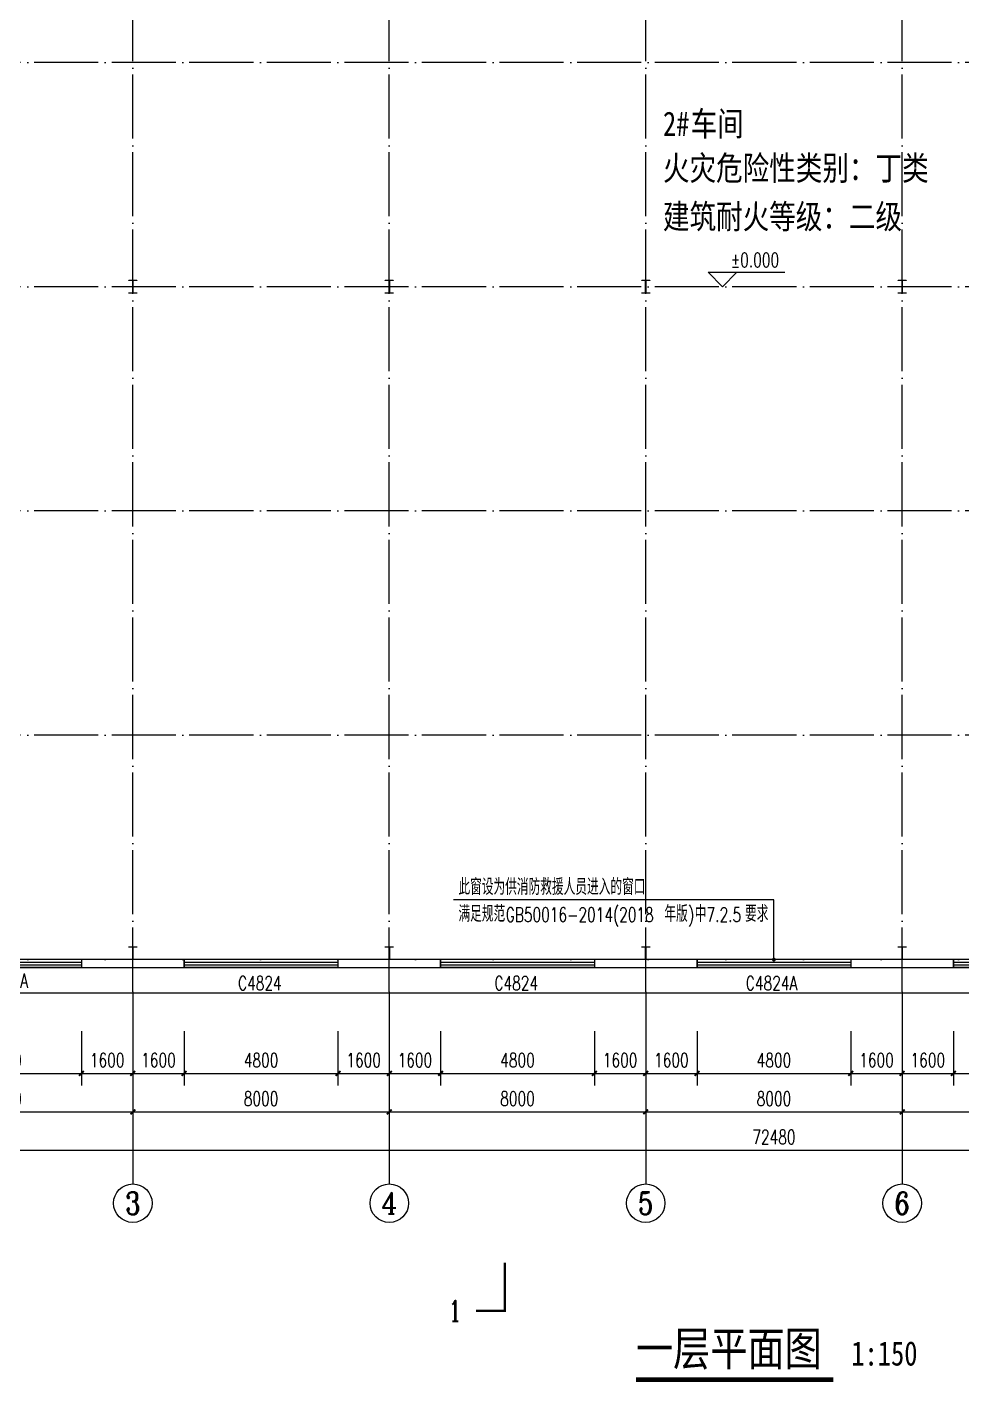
# Model space of a CAD drawing. Extents: x 170967 to 297117, y -33682 to 593582.
# Drawn here: x 205968 to 235129, y 422501 to 464777 of the extents above; entities that cross this region are included whole.
import ezdxf
from ezdxf.enums import TextEntityAlignment as Align

# ---------------------------------------------------------------- set-up
doc = ezdxf.new("R2010")
doc.units = 0
doc.header["$LTSCALE"] = 1000
doc.header["$MEASUREMENT"] = 0
doc.linetypes.add('DOTE', pattern=[2.42, 2, -0.2, 0.02, -0.2])
doc.layers.get('Defpoints').update_dxf_attribs({"color": 250})
for name, color, linetype in [('0 - 梁柱', 3, 'Continuous'), ('AXIS', 171, 'Continuous'), ('AXIS_TEXT', 7, 'Continuous'), ('DIM_ELEV', 171, 'Continuous'), ('DIM_LEAD', 171, 'Continuous'), ('DIM_SYMB', 171, 'Continuous'), ('DOTE', 14, 'DOTE'), ('GROUND', 150, 'Continuous'), ('PUB_DIM', 171, 'Continuous'), ('PUB_TEXT', 7, 'Continuous'), ('WALL-PARAPET', 6, 'Continuous'), ('WINDOW', 140, 'Continuous'), ('WINDOW_TEXT', 7, 'Continuous')]:
    doc.layers.add(name, color=color, linetype=linetype)
doc.styles.add('_TCH_AXIS', font='COMPLEX', dxfattribs={"bigfont": 'GBCBIG'})
doc.styles.add('_TCH_DIM', font='SIMPLEX', dxfattribs={"bigfont": 'GBCBIG'})
doc.styles.add('_TCH_DIM_T3', font='SIMPLEX', dxfattribs={"width": 0.705882, "bigfont": 'GBCBIG'})
doc.styles.add('_TCH_LABEL', font='COMPLEX', dxfattribs={"bigfont": 'GBCBIG'})
doc.styles.add('_TCH_WINDOW', font='SIMPLEX', dxfattribs={"bigfont": 'GBCBIG'})
doc.styles.add('COMPLEX', font='COMPLEX')
doc.styles.add('宋体', font='', dxfattribs={"width": 0.8})
doc.styles.get('宋体').set_extended_font_data('SimSun')
doc.dimstyles.new('_TCH_ARCH&&150', dxfattribs={"dimtxt": 446.25, "dimasz": 150, "dimexe": 375, "dimexo": 450, "dimgap": 189.375, "dimtad": 1, "dimdec": 0, "dimzin": 0, "dimdsep": 46, "dimtxsty": '_TCH_DIM_T3', "dimblk": 'ARCHTICK', "dimcen": 0.09, "dimclrt": 7, "dimazin": 2, "dimtfac": 1, "dimtdec": 0, "dimtix": 1, "dimtmove": 2, "dimatfit": 3, "dimfxl": 0, "dimtolj": 1, "dimtzin": 0, "dimarcsym": 0})

# ---------------------------------------------------------------- blocks, each defined once
blk = doc.blocks.new('A$C670E4FA6')
at = {"layer": '0 - 梁柱'}
h = blk.add_hatch(color=256, dxfattribs=at)
h.paths.add_polyline_path([(125, 0), (0, 0), (0, 12), (120, 12), (120, 200), (125, 200)])
h.paths.add_polyline_path([(250, 0), (125, 0), (125, 200), (130, 200), (130, 12), (250, 12)])
h.paths.add_polyline_path([(250, 388), (130, 388), (130, 200), (125, 200), (125, 400), (250, 400)])
h.paths.add_polyline_path([(125, 200), (120, 200), (120, 388), (0, 388), (0, 400), (125, 400)])
blk.add_lwpolyline([(0, 400), (0, 388), (120, 388), (120, 12), (0, 12), (0, 0), (250, 0), (250, 12), (130, 12), (130, 388), (250, 388), (250, 400)], close=True, dxfattribs=at)
blk = doc.blocks.new('$TCHSYS$WIN2D')
for p, q in [((-0.5, 0.5), (0.5, 0.5)), ((-0.5, 0.5), (-0.5, -0.5)), ((0.5, 0.5), (0.5, -0.5)), ((0.5, 0.1667), (-0.5, 0.1667)), ((0.5, -0.1667), (-0.5, -0.1667)), ((-0.5, -0.5), (0.5, -0.5))]:
    blk.add_line(p, q)
blk = doc.blocks.new('_AXISO')
blk.add_circle((0, 0), 0.5)
at = {"layer": 'AXIS_TEXT', "style": 'COMPLEX', "width": 1.041667}
blk.add_attdef('A', text='', height=0.56, dxfattribs=at).set_placement((-0.25, -0.28), (0.25, -0.28), align=Align.FIT)
blk = doc.blocks.new('_ArchTick')
at = {"color": 0, "linetype": 'ByBlock', "const_width": 0.4}
blk.add_lwpolyline([(-0.5, -0.5), (0.5, 0.5)], dxfattribs=at)
blk = doc.blocks.new('*D57')
at = {"layer": 'AXIS', "color": 0, "lineweight": -2}
for p, q in [((193026, 434227), (193026, 429352)), ((265506, 434227), (265506, 429352)), ((193026, 429727), (265506, 429727))]:
    blk.add_line(p, q, dxfattribs=at)
at = {"layer": 'Defpoints', "color": 0}
for p in [(193026, 434677), (265506, 434677), (265506, 429727)]:
    blk.add_point(p, dxfattribs=at)
at = {"layer": 'AXIS', "color": 0, "lineweight": -2, "xscale": 150, "yscale": 150, "zscale": 150, "rotation": 180}
blk.add_blockref('_ArchTick', (193026, 429727), dxfattribs=at)
at = {"layer": 'AXIS', "color": 0, "lineweight": -2, "xscale": 150, "yscale": 150, "zscale": 150}
blk.add_blockref('_ArchTick', (265506, 429727), dxfattribs=at)
at = {"layer": 'AXIS', "color": 7, "insert": (229266, 430140), "char_height": 446.2, "attachment_point": 5, "style": '_TCH_DIM_T3'}
blk.add_mtext('\\A1;72480', dxfattribs=at)
blk = doc.blocks.new('*D60')
at = {"layer": 'AXIS', "color": 0, "lineweight": -2}
for p, q in [((201266, 434227), (201266, 430552)), ((209266, 434227), (209266, 430552)), ((201266, 430927), (209266, 430927))]:
    blk.add_line(p, q, dxfattribs=at)
at = {"layer": 'Defpoints', "color": 0}
for p in [(201266, 434677), (209266, 434677), (209266, 430927)]:
    blk.add_point(p, dxfattribs=at)
at = {"layer": 'AXIS', "color": 0, "lineweight": -2, "xscale": 150, "yscale": 150, "zscale": 150, "rotation": 180}
blk.add_blockref('_ArchTick', (201266, 430927), dxfattribs=at)
at = {"layer": 'AXIS', "color": 0, "lineweight": -2, "xscale": 150, "yscale": 150, "zscale": 150}
blk.add_blockref('_ArchTick', (209266, 430927), dxfattribs=at)
at = {"layer": 'AXIS', "color": 7, "insert": (205266, 431340), "char_height": 446.2, "attachment_point": 5, "style": '_TCH_DIM_T3'}
blk.add_mtext('\\A1;8000', dxfattribs=at)
blk = doc.blocks.new('*D61')
at = {"layer": 'AXIS', "color": 0, "lineweight": -2}
for p, q in [((209266, 434227), (209266, 430552)), ((217266, 434227), (217266, 430552)), ((209266, 430927), (217266, 430927))]:
    blk.add_line(p, q, dxfattribs=at)
at = {"layer": 'Defpoints', "color": 0}
for p in [(209266, 434677), (217266, 434677), (217266, 430927)]:
    blk.add_point(p, dxfattribs=at)
at = {"layer": 'AXIS', "color": 0, "lineweight": -2, "xscale": 150, "yscale": 150, "zscale": 150, "rotation": 180}
blk.add_blockref('_ArchTick', (209266, 430927), dxfattribs=at)
at = {"layer": 'AXIS', "color": 0, "lineweight": -2, "xscale": 150, "yscale": 150, "zscale": 150}
blk.add_blockref('_ArchTick', (217266, 430927), dxfattribs=at)
at = {"layer": 'AXIS', "color": 7, "insert": (213266, 431340), "char_height": 446.2, "attachment_point": 5, "style": '_TCH_DIM_T3'}
blk.add_mtext('\\A1;8000', dxfattribs=at)
blk = doc.blocks.new('*D62')
at = {"layer": 'AXIS', "color": 0, "lineweight": -2}
for p, q in [((217266, 434227), (217266, 430552)), ((225266, 434227), (225266, 430552)), ((217266, 430927), (225266, 430927))]:
    blk.add_line(p, q, dxfattribs=at)
at = {"layer": 'Defpoints', "color": 0}
for p in [(217266, 434677), (225266, 434677), (225266, 430927)]:
    blk.add_point(p, dxfattribs=at)
at = {"layer": 'AXIS', "color": 0, "lineweight": -2, "xscale": 150, "yscale": 150, "zscale": 150, "rotation": 180}
blk.add_blockref('_ArchTick', (217266, 430927), dxfattribs=at)
at = {"layer": 'AXIS', "color": 0, "lineweight": -2, "xscale": 150, "yscale": 150, "zscale": 150}
blk.add_blockref('_ArchTick', (225266, 430927), dxfattribs=at)
at = {"layer": 'AXIS', "color": 7, "insert": (221266, 431340), "char_height": 446.2, "attachment_point": 5, "style": '_TCH_DIM_T3'}
blk.add_mtext('\\A1;8000', dxfattribs=at)
blk = doc.blocks.new('*D63')
at = {"layer": 'AXIS', "color": 0, "lineweight": -2}
for p, q in [((225266, 434227), (225266, 430552)), ((233266, 434227), (233266, 430552)), ((225266, 430927), (233266, 430927))]:
    blk.add_line(p, q, dxfattribs=at)
at = {"layer": 'Defpoints', "color": 0}
for p in [(225266, 434677), (233266, 434677), (233266, 430927)]:
    blk.add_point(p, dxfattribs=at)
at = {"layer": 'AXIS', "color": 0, "lineweight": -2, "xscale": 150, "yscale": 150, "zscale": 150, "rotation": 180}
blk.add_blockref('_ArchTick', (225266, 430927), dxfattribs=at)
at = {"layer": 'AXIS', "color": 0, "lineweight": -2, "xscale": 150, "yscale": 150, "zscale": 150}
blk.add_blockref('_ArchTick', (233266, 430927), dxfattribs=at)
at = {"layer": 'AXIS', "color": 7, "insert": (229266, 431340), "char_height": 446.2, "attachment_point": 5, "style": '_TCH_DIM_T3'}
blk.add_mtext('\\A1;8000', dxfattribs=at)
blk = doc.blocks.new('*D64')
at = {"layer": 'AXIS', "color": 0, "lineweight": -2}
for p, q in [((233266, 434227), (233266, 430552)), ((241266, 434227), (241266, 430552)), ((233266, 430927), (241266, 430927))]:
    blk.add_line(p, q, dxfattribs=at)
at = {"layer": 'Defpoints', "color": 0}
for p in [(233266, 434677), (241266, 434677), (241266, 430927)]:
    blk.add_point(p, dxfattribs=at)
at = {"layer": 'AXIS', "color": 0, "lineweight": -2, "xscale": 150, "yscale": 150, "zscale": 150, "rotation": 180}
blk.add_blockref('_ArchTick', (233266, 430927), dxfattribs=at)
at = {"layer": 'AXIS', "color": 0, "lineweight": -2, "xscale": 150, "yscale": 150, "zscale": 150}
blk.add_blockref('_ArchTick', (241266, 430927), dxfattribs=at)
at = {"layer": 'AXIS', "color": 7, "insert": (237266, 431340), "char_height": 446.2, "attachment_point": 5, "style": '_TCH_DIM_T3'}
blk.add_mtext('\\A1;8000', dxfattribs=at)
blk = doc.blocks.new('*D142')
at = {"layer": 'Defpoints', "color": 0}
for p in [(234866, 433897), (239666, 433897), (239666, 432127)]:
    blk.add_point(p, dxfattribs=at)
at = {"layer": 'PUB_DIM', "color": 0, "lineweight": -2}
for p, q in [((234866, 433447), (234866, 431752)), ((239666, 433447), (239666, 431752)), ((234866, 432127), (239666, 432127))]:
    blk.add_line(p, q, dxfattribs=at)
at = {"layer": 'PUB_DIM', "color": 0, "lineweight": -2, "xscale": 150, "yscale": 150, "zscale": 150, "rotation": 180}
blk.add_blockref('_ArchTick', (234866, 432127), dxfattribs=at)
at = {"layer": 'PUB_DIM', "color": 0, "lineweight": -2, "xscale": 150, "yscale": 150, "zscale": 150}
blk.add_blockref('_ArchTick', (239666, 432127), dxfattribs=at)
at = {"layer": 'PUB_DIM', "color": 7, "insert": (237266, 432540), "char_height": 446.2, "attachment_point": 5, "style": '_TCH_DIM_T3'}
blk.add_mtext('\\A1;4800', dxfattribs=at)
blk = doc.blocks.new('*D143')
at = {"layer": 'Defpoints', "color": 0}
for p in [(233266, 433897), (234866, 433897), (234866, 432127)]:
    blk.add_point(p, dxfattribs=at)
at = {"layer": 'PUB_DIM', "color": 0, "lineweight": -2}
for p, q in [((233266, 433447), (233266, 431752)), ((234866, 433447), (234866, 431752)), ((233266, 432127), (234866, 432127))]:
    blk.add_line(p, q, dxfattribs=at)
at = {"layer": 'PUB_DIM', "color": 0, "lineweight": -2, "xscale": 150, "yscale": 150, "zscale": 150, "rotation": 180}
blk.add_blockref('_ArchTick', (233266, 432127), dxfattribs=at)
at = {"layer": 'PUB_DIM', "color": 0, "lineweight": -2, "xscale": 150, "yscale": 150, "zscale": 150}
blk.add_blockref('_ArchTick', (234866, 432127), dxfattribs=at)
at = {"layer": 'PUB_DIM', "color": 7, "insert": (234066, 432540), "char_height": 446.2, "attachment_point": 5, "style": '_TCH_DIM_T3'}
blk.add_mtext('\\A1;1600', dxfattribs=at)
blk = doc.blocks.new('*D144')
at = {"layer": 'Defpoints', "color": 0}
for p in [(231666, 433897), (233266, 433897), (233266, 432127)]:
    blk.add_point(p, dxfattribs=at)
at = {"layer": 'PUB_DIM', "color": 0, "lineweight": -2}
for p, q in [((231666, 433447), (231666, 431752)), ((233266, 433447), (233266, 431752)), ((231666, 432127), (233266, 432127))]:
    blk.add_line(p, q, dxfattribs=at)
at = {"layer": 'PUB_DIM', "color": 0, "lineweight": -2, "xscale": 150, "yscale": 150, "zscale": 150, "rotation": 180}
blk.add_blockref('_ArchTick', (231666, 432127), dxfattribs=at)
at = {"layer": 'PUB_DIM', "color": 0, "lineweight": -2, "xscale": 150, "yscale": 150, "zscale": 150}
blk.add_blockref('_ArchTick', (233266, 432127), dxfattribs=at)
at = {"layer": 'PUB_DIM', "color": 7, "insert": (232466, 432540), "char_height": 446.2, "attachment_point": 5, "style": '_TCH_DIM_T3'}
blk.add_mtext('\\A1;1600', dxfattribs=at)
blk = doc.blocks.new('*D145')
at = {"layer": 'Defpoints', "color": 0}
for p in [(226866, 433897), (231666, 433897), (231666, 432127)]:
    blk.add_point(p, dxfattribs=at)
at = {"layer": 'PUB_DIM', "color": 0, "lineweight": -2}
for p, q in [((226866, 433447), (226866, 431752)), ((231666, 433447), (231666, 431752)), ((226866, 432127), (231666, 432127))]:
    blk.add_line(p, q, dxfattribs=at)
at = {"layer": 'PUB_DIM', "color": 0, "lineweight": -2, "xscale": 150, "yscale": 150, "zscale": 150, "rotation": 180}
blk.add_blockref('_ArchTick', (226866, 432127), dxfattribs=at)
at = {"layer": 'PUB_DIM', "color": 0, "lineweight": -2, "xscale": 150, "yscale": 150, "zscale": 150}
blk.add_blockref('_ArchTick', (231666, 432127), dxfattribs=at)
at = {"layer": 'PUB_DIM', "color": 7, "insert": (229266, 432540), "char_height": 446.2, "attachment_point": 5, "style": '_TCH_DIM_T3'}
blk.add_mtext('\\A1;4800', dxfattribs=at)
blk = doc.blocks.new('*D146')
at = {"layer": 'Defpoints', "color": 0}
for p in [(225266, 433897), (226866, 433897), (226866, 432127)]:
    blk.add_point(p, dxfattribs=at)
at = {"layer": 'PUB_DIM', "color": 0, "lineweight": -2}
for p, q in [((225266, 433447), (225266, 431752)), ((226866, 433447), (226866, 431752)), ((225266, 432127), (226866, 432127))]:
    blk.add_line(p, q, dxfattribs=at)
at = {"layer": 'PUB_DIM', "color": 0, "lineweight": -2, "xscale": 150, "yscale": 150, "zscale": 150, "rotation": 180}
blk.add_blockref('_ArchTick', (225266, 432127), dxfattribs=at)
at = {"layer": 'PUB_DIM', "color": 0, "lineweight": -2, "xscale": 150, "yscale": 150, "zscale": 150}
blk.add_blockref('_ArchTick', (226866, 432127), dxfattribs=at)
at = {"layer": 'PUB_DIM', "color": 7, "insert": (226066, 432540), "char_height": 446.2, "attachment_point": 5, "style": '_TCH_DIM_T3'}
blk.add_mtext('\\A1;1600', dxfattribs=at)
blk = doc.blocks.new('*D147')
at = {"layer": 'Defpoints', "color": 0}
for p in [(223666, 433897), (225266, 433897), (225266, 432127)]:
    blk.add_point(p, dxfattribs=at)
at = {"layer": 'PUB_DIM', "color": 0, "lineweight": -2}
for p, q in [((223666, 433447), (223666, 431752)), ((225266, 433447), (225266, 431752)), ((223666, 432127), (225266, 432127))]:
    blk.add_line(p, q, dxfattribs=at)
at = {"layer": 'PUB_DIM', "color": 0, "lineweight": -2, "xscale": 150, "yscale": 150, "zscale": 150, "rotation": 180}
blk.add_blockref('_ArchTick', (223666, 432127), dxfattribs=at)
at = {"layer": 'PUB_DIM', "color": 0, "lineweight": -2, "xscale": 150, "yscale": 150, "zscale": 150}
blk.add_blockref('_ArchTick', (225266, 432127), dxfattribs=at)
at = {"layer": 'PUB_DIM', "color": 7, "insert": (224466, 432540), "char_height": 446.2, "attachment_point": 5, "style": '_TCH_DIM_T3'}
blk.add_mtext('\\A1;1600', dxfattribs=at)
blk = doc.blocks.new('*D148')
at = {"layer": 'Defpoints', "color": 0}
for p in [(218866, 433897), (223666, 433897), (223666, 432127)]:
    blk.add_point(p, dxfattribs=at)
at = {"layer": 'PUB_DIM', "color": 0, "lineweight": -2}
for p, q in [((218866, 433447), (218866, 431752)), ((223666, 433447), (223666, 431752)), ((218866, 432127), (223666, 432127))]:
    blk.add_line(p, q, dxfattribs=at)
at = {"layer": 'PUB_DIM', "color": 0, "lineweight": -2, "xscale": 150, "yscale": 150, "zscale": 150, "rotation": 180}
blk.add_blockref('_ArchTick', (218866, 432127), dxfattribs=at)
at = {"layer": 'PUB_DIM', "color": 0, "lineweight": -2, "xscale": 150, "yscale": 150, "zscale": 150}
blk.add_blockref('_ArchTick', (223666, 432127), dxfattribs=at)
at = {"layer": 'PUB_DIM', "color": 7, "insert": (221266, 432540), "char_height": 446.2, "attachment_point": 5, "style": '_TCH_DIM_T3'}
blk.add_mtext('\\A1;4800', dxfattribs=at)
blk = doc.blocks.new('*D149')
at = {"layer": 'Defpoints', "color": 0}
for p in [(217266, 433897), (218866, 433897), (218866, 432127)]:
    blk.add_point(p, dxfattribs=at)
at = {"layer": 'PUB_DIM', "color": 0, "lineweight": -2}
for p, q in [((217266, 433447), (217266, 431752)), ((218866, 433447), (218866, 431752)), ((217266, 432127), (218866, 432127))]:
    blk.add_line(p, q, dxfattribs=at)
at = {"layer": 'PUB_DIM', "color": 0, "lineweight": -2, "xscale": 150, "yscale": 150, "zscale": 150, "rotation": 180}
blk.add_blockref('_ArchTick', (217266, 432127), dxfattribs=at)
at = {"layer": 'PUB_DIM', "color": 0, "lineweight": -2, "xscale": 150, "yscale": 150, "zscale": 150}
blk.add_blockref('_ArchTick', (218866, 432127), dxfattribs=at)
at = {"layer": 'PUB_DIM', "color": 7, "insert": (218066, 432540), "char_height": 446.2, "attachment_point": 5, "style": '_TCH_DIM_T3'}
blk.add_mtext('\\A1;1600', dxfattribs=at)
blk = doc.blocks.new('*D150')
at = {"layer": 'Defpoints', "color": 0}
for p in [(215666, 433897), (217266, 433897), (217266, 432127)]:
    blk.add_point(p, dxfattribs=at)
at = {"layer": 'PUB_DIM', "color": 0, "lineweight": -2}
for p, q in [((215666, 433447), (215666, 431752)), ((217266, 433447), (217266, 431752)), ((215666, 432127), (217266, 432127))]:
    blk.add_line(p, q, dxfattribs=at)
at = {"layer": 'PUB_DIM', "color": 0, "lineweight": -2, "xscale": 150, "yscale": 150, "zscale": 150, "rotation": 180}
blk.add_blockref('_ArchTick', (215666, 432127), dxfattribs=at)
at = {"layer": 'PUB_DIM', "color": 0, "lineweight": -2, "xscale": 150, "yscale": 150, "zscale": 150}
blk.add_blockref('_ArchTick', (217266, 432127), dxfattribs=at)
at = {"layer": 'PUB_DIM', "color": 7, "insert": (216466, 432540), "char_height": 446.2, "attachment_point": 5, "style": '_TCH_DIM_T3'}
blk.add_mtext('\\A1;1600', dxfattribs=at)
blk = doc.blocks.new('*D151')
at = {"layer": 'Defpoints', "color": 0}
for p in [(210866, 433897), (215666, 433897), (215666, 432127)]:
    blk.add_point(p, dxfattribs=at)
at = {"layer": 'PUB_DIM', "color": 0, "lineweight": -2}
for p, q in [((210866, 433447), (210866, 431752)), ((215666, 433447), (215666, 431752)), ((210866, 432127), (215666, 432127))]:
    blk.add_line(p, q, dxfattribs=at)
at = {"layer": 'PUB_DIM', "color": 0, "lineweight": -2, "xscale": 150, "yscale": 150, "zscale": 150, "rotation": 180}
blk.add_blockref('_ArchTick', (210866, 432127), dxfattribs=at)
at = {"layer": 'PUB_DIM', "color": 0, "lineweight": -2, "xscale": 150, "yscale": 150, "zscale": 150}
blk.add_blockref('_ArchTick', (215666, 432127), dxfattribs=at)
at = {"layer": 'PUB_DIM', "color": 7, "insert": (213266, 432540), "char_height": 446.2, "attachment_point": 5, "style": '_TCH_DIM_T3'}
blk.add_mtext('\\A1;4800', dxfattribs=at)
blk = doc.blocks.new('*D152')
at = {"layer": 'Defpoints', "color": 0}
for p in [(209266, 433897), (210866, 433897), (210866, 432127)]:
    blk.add_point(p, dxfattribs=at)
at = {"layer": 'PUB_DIM', "color": 0, "lineweight": -2}
for p, q in [((209266, 433447), (209266, 431752)), ((210866, 433447), (210866, 431752)), ((209266, 432127), (210866, 432127))]:
    blk.add_line(p, q, dxfattribs=at)
at = {"layer": 'PUB_DIM', "color": 0, "lineweight": -2, "xscale": 150, "yscale": 150, "zscale": 150, "rotation": 180}
blk.add_blockref('_ArchTick', (209266, 432127), dxfattribs=at)
at = {"layer": 'PUB_DIM', "color": 0, "lineweight": -2, "xscale": 150, "yscale": 150, "zscale": 150}
blk.add_blockref('_ArchTick', (210866, 432127), dxfattribs=at)
at = {"layer": 'PUB_DIM', "color": 7, "insert": (210066, 432540), "char_height": 446.2, "attachment_point": 5, "style": '_TCH_DIM_T3'}
blk.add_mtext('\\A1;1600', dxfattribs=at)
blk = doc.blocks.new('*D153')
at = {"layer": 'Defpoints', "color": 0}
for p in [(207666, 433897), (209266, 433897), (209266, 432127)]:
    blk.add_point(p, dxfattribs=at)
at = {"layer": 'PUB_DIM', "color": 0, "lineweight": -2}
for p, q in [((207666, 433447), (207666, 431752)), ((209266, 433447), (209266, 431752)), ((207666, 432127), (209266, 432127))]:
    blk.add_line(p, q, dxfattribs=at)
at = {"layer": 'PUB_DIM', "color": 0, "lineweight": -2, "xscale": 150, "yscale": 150, "zscale": 150, "rotation": 180}
blk.add_blockref('_ArchTick', (207666, 432127), dxfattribs=at)
at = {"layer": 'PUB_DIM', "color": 0, "lineweight": -2, "xscale": 150, "yscale": 150, "zscale": 150}
blk.add_blockref('_ArchTick', (209266, 432127), dxfattribs=at)
at = {"layer": 'PUB_DIM', "color": 7, "insert": (208466, 432540), "char_height": 446.2, "attachment_point": 5, "style": '_TCH_DIM_T3'}
blk.add_mtext('\\A1;1600', dxfattribs=at)
blk = doc.blocks.new('*D154')
at = {"layer": 'Defpoints', "color": 0}
for p in [(202866, 433897), (207666, 433897), (207666, 432127)]:
    blk.add_point(p, dxfattribs=at)
at = {"layer": 'PUB_DIM', "color": 0, "lineweight": -2}
for p, q in [((202866, 433447), (202866, 431752)), ((207666, 433447), (207666, 431752)), ((202866, 432127), (207666, 432127))]:
    blk.add_line(p, q, dxfattribs=at)
at = {"layer": 'PUB_DIM', "color": 0, "lineweight": -2, "xscale": 150, "yscale": 150, "zscale": 150, "rotation": 180}
blk.add_blockref('_ArchTick', (202866, 432127), dxfattribs=at)
at = {"layer": 'PUB_DIM', "color": 0, "lineweight": -2, "xscale": 150, "yscale": 150, "zscale": 150}
blk.add_blockref('_ArchTick', (207666, 432127), dxfattribs=at)
at = {"layer": 'PUB_DIM', "color": 7, "insert": (205266, 432540), "char_height": 446.2, "attachment_point": 5, "style": '_TCH_DIM_T3'}
blk.add_mtext('\\A1;4800', dxfattribs=at)

msp = doc.modelspace()

# ---------------------------------------------------------------- linework, layer by layer
at = {"layer": 'AXIS'}
for p, q in [((209265.9, 434677), (209265.9, 428677)), ((217265.9, 434677), (217265.9, 428677)), ((225265.9, 434677), (225265.9, 428677)), ((233265.9, 434677), (233265.9, 428677))]:
    msp.add_line(p, q, dxfattribs=at)
at = {"layer": 'DIM_ELEV'}
for p, q in [((227660.7, 456677), (227210.7, 457127)), ((227210.7, 457127), (229610.2, 457127)), ((227660.7, 456677), (228110.7, 457127))]:
    msp.add_line(p, q, dxfattribs=at)
at = {"layer": 'DIM_LEAD'}
for p, q in [((229265.9, 437538.7), (219265.9, 437538.7)), ((229265.9, 435677), (229265.9, 437538.7))]:
    msp.add_line(p, q, dxfattribs=at)
at = {"layer": 'DIM_LEAD', "const_width": 60}
msp.add_lwpolyline([(229265.9, 435647, 1), (229265.9, 435707, 1)], format="xyb", close=True, dxfattribs=at)
at = {"layer": 'DIM_SYMB'}
for points, const_width in [([(219967.2, 424719.7), (220867.2, 424719.7), (220867.2, 426219.7)], 75), ([(224959, 422570.8), (231117.8, 422570.8)], 140)]:
    msp.add_lwpolyline(points, dxfattribs=dict(at, const_width=const_width))
at = {"layer": 'DOTE'}
for p, q in [((209265.9, 434677), (209265.9, 478677)), ((217265.9, 434677), (217265.9, 478677)), ((225265.9, 434677), (225265.9, 478677)), ((233265.9, 434677), (233265.9, 478677)), ((266265.9, 463677), (192265.9, 463677)), ((266265.9, 456677), (192265.9, 456677)), ((266265.9, 449677), (192265.9, 449677)), ((266265.9, 442677), (192265.9, 442677)), ((266265.9, 435677), (192265.9, 435677))]:
    msp.add_line(p, q, dxfattribs=at)
at = {"layer": 'GROUND'}
for p, q in [((193025.9, 435437), (265505.9, 435437)), ((192225.9, 434637), (266305.9, 434637))]:
    msp.add_line(p, q, dxfattribs=at)
at = {"layer": 'WALL-PARAPET'}
for p, q in [((210865.9, 435677), (207665.9, 435677)), ((207665.9, 435677), (207665.9, 435437)), ((210865.9, 435437), (210865.9, 435677)), ((218865.9, 435677), (215665.9, 435677)), ((215665.9, 435677), (215665.9, 435437)), ((218865.9, 435437), (218865.9, 435677)), ((226865.9, 435677), (223665.9, 435677)), ((223665.9, 435677), (223665.9, 435437)), ((226865.9, 435437), (226865.9, 435677)), ((234865.9, 435677), (231665.9, 435677)), ((231665.9, 435677), (231665.9, 435437)), ((234865.9, 435437), (234865.9, 435677)), ((207665.9, 435437), (210865.9, 435437)), ((215665.9, 435437), (218865.9, 435437)), ((223665.9, 435437), (226865.9, 435437)), ((231665.9, 435437), (234865.9, 435437))]:
    msp.add_line(p, q, dxfattribs=at)

# ---------------------------------------------------------------- block references
at = {"layer": '0 - 梁柱', "xscale": -1}
for p in [(209390.9, 456477), (217390.9, 456477), (225390.9, 456477), (233390.9, 456477), (209390.9, 435677), (217390.9, 435677), (225390.9, 435677), (233390.9, 435677)]:
    msp.add_blockref('A$C670E4FA6', p, dxfattribs=at)
at = {"layer": 'AXIS'}
ref = msp.add_blockref('_AXISO', (209265.9, 428077), dxfattribs=dict(at, xscale=1200, yscale=1200, zscale=1200))
ref.add_attrib('A', '3', dxfattribs={"layer": 'AXIS_TEXT', "height": 698.9, "style": '_TCH_AXIS'}).set_placement((209032.9, 427727.6), (209498.9, 427727.6), align=Align.FIT)
ref = msp.add_blockref('_AXISO', (217265.9, 428077), dxfattribs=dict(at, xscale=1200, yscale=1200, zscale=1200))
ref.add_attrib('A', '4', dxfattribs={"layer": 'AXIS_TEXT', "height": 668.2, "style": '_TCH_AXIS'}).set_placement((217011.4, 427743), (217520.5, 427743), align=Align.FIT)
ref = msp.add_blockref('_AXISO', (225265.9, 428077), dxfattribs=dict(at, xscale=1200, yscale=1200, zscale=1200))
ref.add_attrib('A', '5', dxfattribs={"layer": 'AXIS_TEXT', "height": 698.9, "style": '_TCH_AXIS'}).set_placement((225032.9, 427727.6), (225498.9, 427727.6), align=Align.FIT)
ref = msp.add_blockref('_AXISO', (233265.9, 428077), dxfattribs=dict(at, xscale=1200, yscale=1200, zscale=1200))
ref.add_attrib('A', '6', dxfattribs={"layer": 'AXIS_TEXT', "height": 698.9, "style": '_TCH_AXIS'}).set_placement((233032.9, 427727.6), (233498.9, 427727.6), align=Align.FIT)
at = {"layer": 'WINDOW'}
ref = msp.add_blockref('$TCHSYS$WIN2D', (205265.9, 435557), dxfattribs=dict(at, xscale=4800, yscale=-240, zscale=4800, rotation=179.9999999999999))
ref.add_attrib('A', 'C4824A', (204388.4, 434801.4), dxfattribs={"layer": 'WINDOW_TEXT', "height": 446.25, "rotation": 360, "style": '_TCH_WINDOW', "width": 0.705882})
ref = msp.add_blockref('$TCHSYS$WIN2D', (213265.9, 435557), dxfattribs=dict(at, xscale=4800, yscale=-240, zscale=4800, rotation=179.9999999999999))
ref.add_attrib('A', 'C4824', (212545.9, 434719.6), dxfattribs={"layer": 'WINDOW_TEXT', "height": 446.25, "rotation": 360, "style": '_TCH_WINDOW', "width": 0.705882})
ref = msp.add_blockref('$TCHSYS$WIN2D', (221265.9, 435557), dxfattribs=dict(at, xscale=4800, yscale=-240, zscale=4800, rotation=179.9999999999999))
ref.add_attrib('A', 'C4824', (220545.9, 434719.6), dxfattribs={"layer": 'WINDOW_TEXT', "height": 446.25, "rotation": 360, "style": '_TCH_WINDOW', "width": 0.705882})
ref = msp.add_blockref('$TCHSYS$WIN2D', (229265.9, 435557), dxfattribs=dict(at, xscale=4800, yscale=-240, zscale=4800, rotation=179.9999999999999))
ref.add_attrib('A', 'C4824A', (228388.4, 434719.6), dxfattribs={"layer": 'WINDOW_TEXT', "height": 446.25, "rotation": 360, "style": '_TCH_WINDOW', "width": 0.705882})
ref = msp.add_blockref('$TCHSYS$WIN2D', (237265.9, 435557), dxfattribs=dict(at, xscale=4800, yscale=-240, zscale=4800, rotation=179.9999999999999))
ref.add_attrib('A', 'C4824', (236545.9, 434719.6), dxfattribs={"layer": 'WINDOW_TEXT', "height": 446.25, "rotation": 360, "style": '_TCH_WINDOW', "width": 0.705882})

# ---------------------------------------------------------------- texts
at = {"layer": 'PUB_TEXT'}
for s, height, style, width, p in [('2#', 759.49, '宋体', 0.8, (225803.4, 461382.6)), ('车间', 759.49, '宋体', 0.8, (226667.6, 461382.6)), ('火灾危险性类别：丁类', 759.49, '宋体', 0.8, (225803.4, 459998.4)), ('建筑耐火等级：二级', 759.49, '宋体', 0.8, (225803.4, 458485.5)), ('%%P0.000', 446.25, '_TCH_DIM', 0.705882, (227915.2, 457284.5)), ('GB50016-2014(2018', 446.25, '_TCH_DIM', 0.705882, (220897.9, 436856.2)), (')', 446.2, '_TCH_DIM', 0.705882, (226585.1, 436856.2)), ('7.2.5', 446.25, '_TCH_DIM', 0.705882, (227163.7, 436856.2)), ('1', 637.5, '_TCH_LABEL', 0.705882, (219120.8, 424400.9)), ('一层平面图', 1063.29, '宋体', 0.8, (224959, 423010.3)), ('1:150', 759.49, '宋体', 0.8, (231677.8, 423010.3))]:
    msp.add_text(s, height=height, dxfattribs=dict(at, style=style, width=width)).set_placement(p)
at = {"layer": 'PUB_TEXT', "style": '_TCH_DIM'}
for s, height, p in [('此窗设为供消防救援人员进入的窗口', 506.383, (219423.4, 437696.2)), ('满足规范', 506.38, (219423.4, 436856.2)), ('年版', 506.38, (225847.9, 436856.2)), ('中', 506.4, (226795.1, 436856.2)), ('要求', 506.38, (228363.7, 436856.2))]:
    msp.add_text(s, height=height, dxfattribs=at).set_placement(p)

# ---------------------------------------------------------------- dimensions: what is measured, and where the dimension line sits
at = {"layer": 'AXIS'}
for p1, p2, distance, picture, middle in [((193025.9, 434677), (265505.9, 434677), -4950, '*D57', (229265.9, 430139.5)), ((201265.9, 434677), (209265.9, 434677), -3750, '*D60', (205265.9, 431339.5)), ((209265.9, 434677), (217265.9, 434677), -3750, '*D61', (213265.9, 431339.5)), ((217265.9, 434677), (225265.9, 434677), -3750, '*D62', (221265.9, 431339.5)), ((225265.9, 434677), (233265.9, 434677), -3750, '*D63', (229265.9, 431339.5)), ((233265.9, 434677), (241265.9, 434677), -3750, '*D64', (237265.9, 431339.5))]:
    dim = msp.add_aligned_dim(p1=p1, p2=p2, distance=distance, dimstyle='_TCH_ARCH&&150', dxfattribs=at)
    dim.commit()
    dim.dimension.update_dxf_attribs({"geometry": picture, "text_midpoint": middle})
at = {"layer": 'PUB_DIM'}
for p1, p2, picture, middle in [((202865.9, 433897), (207665.9, 433897), '*D154', (205265.9, 432539.5)), ((207665.9, 433897), (209265.9, 433897), '*D153', (208465.9, 432539.5)), ((209265.9, 433897), (210865.9, 433897), '*D152', (210065.9, 432539.5)), ((210865.9, 433897), (215665.9, 433897), '*D151', (213265.9, 432539.5)), ((215665.9, 433897), (217265.9, 433897), '*D150', (216465.9, 432539.5)), ((217265.9, 433897), (218865.9, 433897), '*D149', (218065.9, 432539.5)), ((218865.9, 433897), (223665.9, 433897), '*D148', (221265.9, 432539.5)), ((223665.9, 433897), (225265.9, 433897), '*D147', (224465.9, 432539.5)), ((225265.9, 433897), (226865.9, 433897), '*D146', (226065.9, 432539.5)), ((226865.9, 433897), (231665.9, 433897), '*D145', (229265.9, 432539.5)), ((231665.9, 433897), (233265.9, 433897), '*D144', (232465.9, 432539.5)), ((233265.9, 433897), (234865.9, 433897), '*D143', (234065.9, 432539.5)), ((234865.9, 433897), (239665.9, 433897), '*D142', (237265.9, 432539.5))]:
    dim = msp.add_aligned_dim(p1=p1, p2=p2, distance=-1770, dimstyle='_TCH_ARCH&&150', dxfattribs=at)
    dim.commit()
    dim.dimension.update_dxf_attribs({"geometry": picture, "text_midpoint": middle})

doc.saveas('drawing.dxf')
